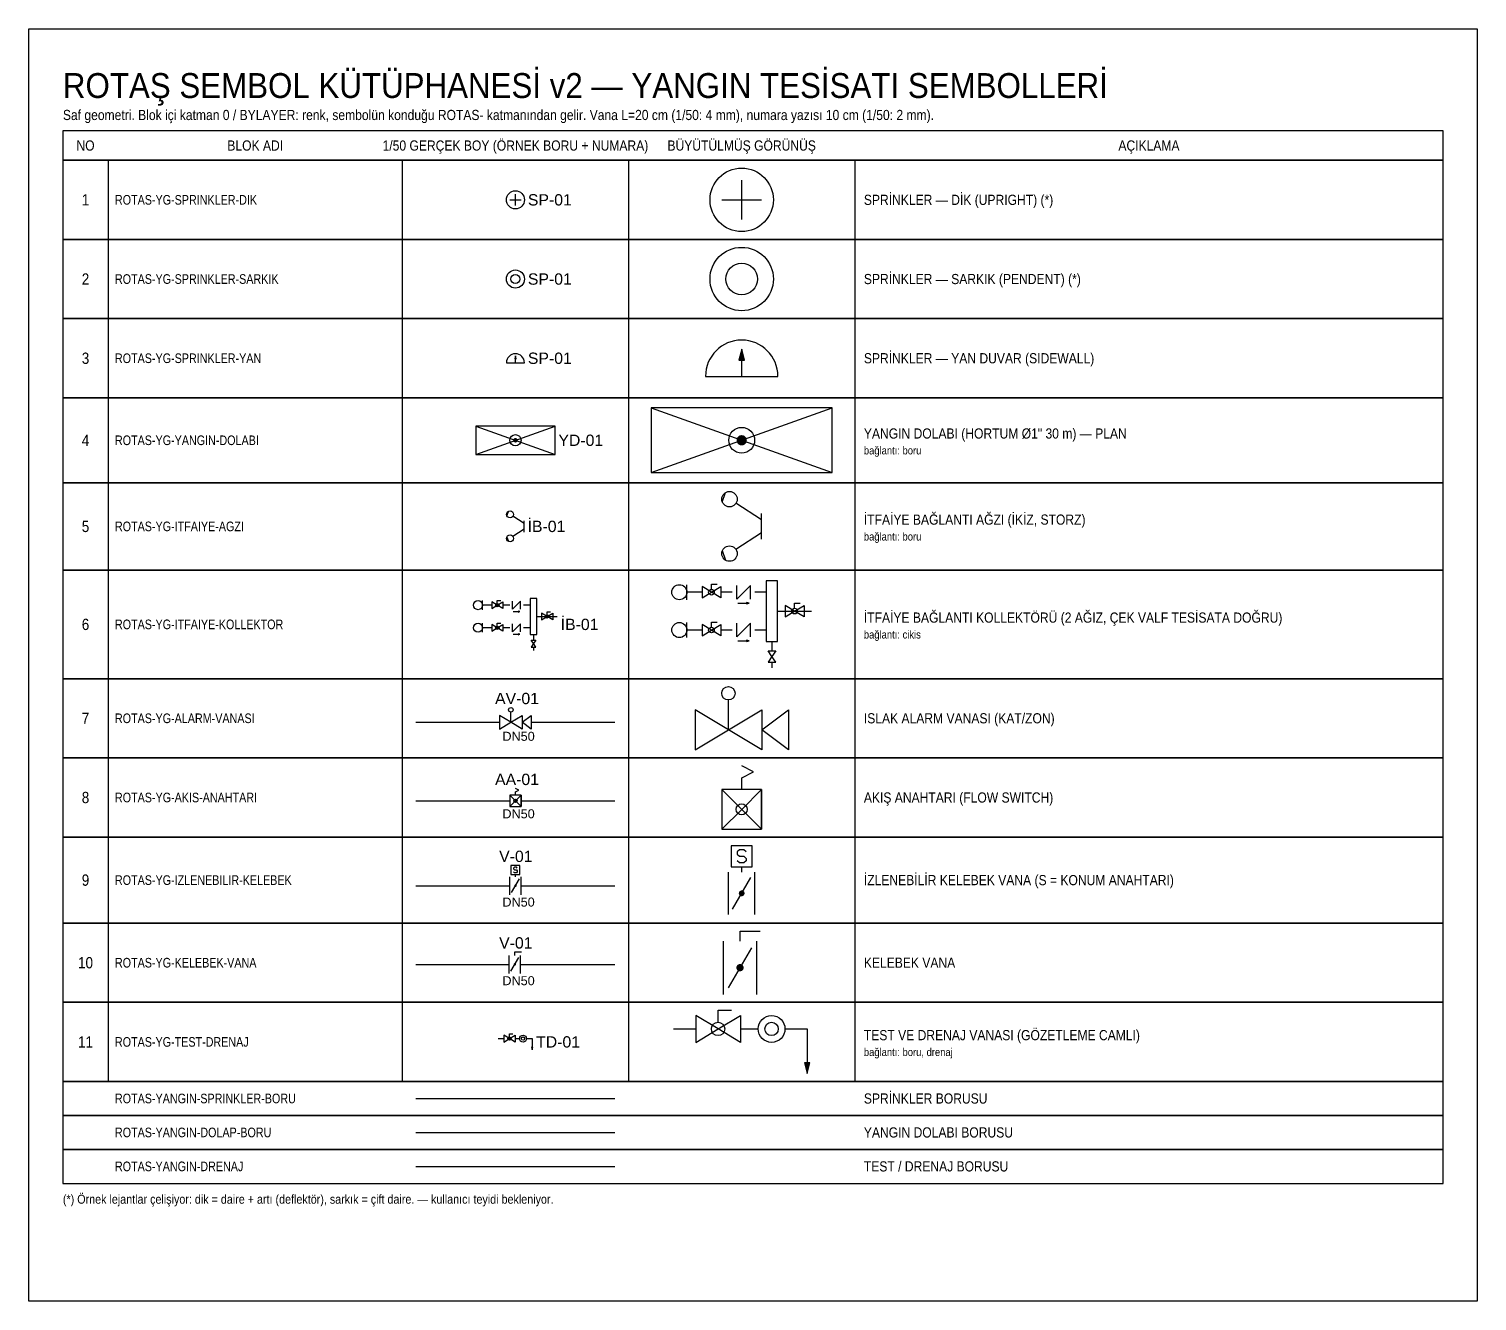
# Model space of a CAD drawing. Header units: centimetres. Extents: x -30 to 10455, y -1638 to 90.
# Drawn here: x 4140 to 5420, y -1034 to 90 of the extents above; entities that cross this region are included whole.
import ezdxf
from ezdxf.enums import TextEntityAlignment as Align

# ---------------------------------------------------------------- set-up
doc = ezdxf.new("R2010")
doc.units = ezdxf.units.CM
doc.linetypes.add('DASHED', pattern=[1.524, 1.27, -0.254])
for name, color, linetype in [('ROTAS-LEJANT-BASLIK', 5, 'Continuous'), ('ROTAS-LEJANT-CERCEVE', 8, 'Continuous'), ('ROTAS-LEJANT-YAZI', 7, 'Continuous'), ('ROTAS-PAFTA', 8, 'Continuous'), ('ROTAS-SEMBOL-CAP', 3, 'Continuous'), ('ROTAS-SEMBOL-NO', 3, 'Continuous'), ('ROTAS-YANGIN-DOLAP-BORU', 1, 'Continuous'), ('ROTAS-YANGIN-DRENAJ', 8, 'DASHED'), ('ROTAS-YANGIN-SEMBOL', 10, 'Continuous'), ('ROTAS-YANGIN-SPRINKLER-BORU', 140, 'Continuous')]:
    doc.layers.add(name, color=color, linetype=linetype)
doc.styles.add('ROTAS', font='arial.ttf')

# ---------------------------------------------------------------- blocks, each defined once
blk = doc.blocks.new('ROTAS-YG-SPRINKLER-DIK')
for p, q in [((0, -5), (0, 5)), ((-5, 0), (5, 0))]:
    blk.add_line(p, q)
blk.add_circle((0, 0), 8)
at = {"style": 'ROTAS'}
for tag, p, height in [('NO', (10, 1), 10), ('CAP', (10, -11), 8)]:
    blk.add_attdef(tag, p, '', height=height, dxfattribs=at)
blk = doc.blocks.new('ROTAS-YG-SPRINKLER-SARKIK')
for radius in [8, 4]:
    blk.add_circle((0, 0), radius)
at = {"style": 'ROTAS'}
for tag, p, height in [('NO', (10, 1), 10), ('CAP', (10, -11), 8)]:
    blk.add_attdef(tag, p, '', height=height, dxfattribs=at)
blk = doc.blocks.new('ROTAS-YG-SPRINKLER-YAN')
h = blk.add_hatch(color=256)
h.dxf.hatch_style = 1
h.paths.add_polyline_path([(0, 6), (-0.6, 3.6), (0.6, 3.6)])
for p, q in [((0, 0), (0, 6)), ((-8, 0), (8, 0))]:
    blk.add_line(p, q)
blk.add_lwpolyline([(0, 6), (-0.6, 3.6), (0.6, 3.6)], close=True)
blk.add_arc((0, 0), 8, 0, 180)
at = {"style": 'ROTAS'}
for tag, p, height in [('NO', (10, 5), 10), ('CAP', (10, -7), 8)]:
    blk.add_attdef(tag, p, '', height=height, dxfattribs=at)
blk = doc.blocks.new('ROTAS-YG-YANGIN-DOLABI')
h = blk.add_hatch(color=256)
h.dxf.hatch_style = 1
h.paths.add_polyline_path([(2, 12.5), (1.93, 13.02), (1.73, 13.5), (1.41, 13.91), (1, 14.23), (0.52, 14.43), (0, 14.5), (-0.52, 14.43), (-1, 14.23), (-1.41, 13.91), (-1.73, 13.5), (-1.93, 13.02), (-2, 12.5), (-1.93, 11.98), (-1.73, 11.5), (-1.41, 11.09), (-1, 10.77), (-0.52, 10.57), (0, 10.5), (0.52, 10.57), (1, 10.77), (1.41, 11.09), (1.73, 11.5), (1.93, 11.98)])
for p, q in [((-35, 0), (35, 25)), ((-35, 25), (35, 0))]:
    blk.add_line(p, q)
blk.add_lwpolyline([(-35, 0), (35, 0), (35, 25), (-35, 25)], close=True)
blk.add_circle((0, 12.5), 5)
at = {"style": 'ROTAS'}
for tag, p, height in [('NO', (37, 13.5), 10), ('CAP', (37, 1.5), 8)]:
    blk.add_attdef(tag, p, '', height=height, dxfattribs=at)
blk = doc.blocks.new('ROTAS-YG-ITFAIYE-AGZI')
for p, q in [((-15.4, 9.4), (-14, 13.2)), ((0, 2.5), (-10, 9)), ((0, -5), (0, 5)), ((0, -2.5), (-10, -9)), ((-15.4, -9.4), (-14, -13.2))]:
    blk.add_line(p, q)
for centre in [(-12.5, 10.6), (-12.5, -10.6)]:
    blk.add_circle(centre, 3)
at = {"style": 'ROTAS'}
for tag, p, height in [('NO', (2, 1), 10), ('CAP', (2, -11), 8)]:
    blk.add_attdef(tag, p, '', height=height, dxfattribs=at)
blk = doc.blocks.new('ROTAS-YG-ITFAIYE-KOLLEKTOR')
h = blk.add_hatch(color=256)
h.dxf.hatch_style = 1
h.paths.add_polyline_path([(-33, 4.24), (-34.44, 4.6), (-34.44, 3.88)])
h = blk.add_hatch(color=256)
h.dxf.hatch_style = 1
h.paths.add_polyline_path([(-33, -15.76), (-34.44, -15.4), (-34.44, -16.12)])
for p, q in [((-66, 6), (-66, 14)), ((-58, 10), (-66, 10)), ((-53, 11.5), (-53, 14.2)), ((-53, 14.2), (-50, 14.2)), ((-42, 10), (-48, 10)), ((-39.6, 6.4), (-39.6, 13.6)), ((-39.6, 6.4), (-32.4, 13.6)), ((-32.4, 6.4), (-32.4, 13.6)), ((-24, 10), (-30, 10)), ((-39, 4.24), (-33, 4.24)), ((-18, 0), (0, 0)), ((-9, 1.5), (-9, 4.2)), ((-9, 4.2), (-6, 4.2)), ((-66, -14), (-66, -6)), ((-53, -8.5), (-53, -5.8)), ((-53, -5.8), (-50, -5.8)), ((-39.6, -13.6), (-39.6, -6.4)), ((-39.6, -13.6), (-32.4, -6.4)), ((-32.4, -13.6), (-32.4, -6.4)), ((-58, -10), (-66, -10)), ((-42, -10), (-48, -10)), ((-24, -10), (-30, -10)), ((-39, -15.76), (-33, -15.76)), ((-21, -16), (-21, -21)), ((-21, -27), (-21, -30))]:
    blk.add_line(p, q)
for points in [[(-24, -16), (-18, -16), (-18, 16), (-24, 16)], [(-58, 13), (-58, 7), (-53, 10)], [(-48, 13), (-48, 7), (-53, 10)], [(-33, 4.24), (-34.44, 4.6), (-34.44, 3.88)], [(-14, 3), (-14, -3), (-9, 0)], [(-4, 3), (-4, -3), (-9, 0)], [(-58, -7), (-58, -13), (-53, -10)], [(-48, -7), (-48, -13), (-53, -10)], [(-33, -15.76), (-34.44, -15.4), (-34.44, -16.12)], [(-23, -21), (-19, -21), (-21, -24)], [(-23, -27), (-19, -27), (-21, -24)]]:
    blk.add_lwpolyline(points, close=True)
for centre, radius in [((-70, 10), 4), ((-53, 10), 1.5), ((-9, 0), 1.5), ((-70, -10), 4), ((-53, -10), 1.5)]:
    blk.add_circle(centre, radius)
at = {"style": 'ROTAS'}
for tag, p, height in [('NO', (2, -6), 10), ('CAP', (2, -18), 8)]:
    blk.add_attdef(tag, p, '', height=height, dxfattribs=at)
blk = doc.blocks.new('ROTAS-YG-ALARM-VANASI')
blk.add_line((0, 0), (0, 9))
for points in [[(-10, 6), (-10, -6), (0, 0)], [(10, 6), (10, -6), (0, 0)], [(10, 0), (18, 6), (18, -6)]]:
    blk.add_lwpolyline(points, close=True)
blk.add_circle((0, 11), 2)
at = {"style": 'ROTAS'}
for tag, p, height in [('NO', (20, 4.5), 10), ('CAP', (20, -7.5), 8)]:
    blk.add_attdef(tag, p, '', height=height, dxfattribs=at)
blk = doc.blocks.new('ROTAS-YG-AKIS-ANAHTARI')
blk.add_line((0, 5), (0, 8))
blk.add_lwpolyline([(0, 8), (3, 9.5), (0, 11)])
for points in [[(-5, -5), (5, -5), (5, 5), (-5, 5)], [(-5, 5), (-5, -5), (0, 0)], [(5, 5), (5, -5), (0, 0)]]:
    blk.add_lwpolyline(points, close=True)
blk.add_circle((0, 0), 1.4)
at = {"style": 'ROTAS'}
for tag, p, height in [('NO', (7, 4), 10), ('CAP', (7, -8), 8)]:
    blk.add_attdef(tag, p, '', height=height, dxfattribs=at)
blk = doc.blocks.new('ROTAS-YG-IZLENEBILIR-KELEBEK')
h = blk.add_hatch(color=256)
h.dxf.hatch_style = 1
h.paths.add_polyline_path([(1.1, 0), (1.06, 0.28), (0.95, 0.55), (0.78, 0.78), (0.55, 0.95), (0.28, 1.06), (0, 1.1), (-0.28, 1.06), (-0.55, 0.95), (-0.78, 0.78), (-0.95, 0.55), (-1.06, 0.28), (-1.1, 0), (-1.06, -0.28), (-0.95, -0.55), (-0.78, -0.78), (-0.55, -0.95), (-0.28, -1.06), (0, -1.1), (0.28, -1.06), (0.55, -0.95), (0.78, -0.78), (0.95, -0.55), (1.06, -0.28)])
for p, q in [((-5, -8), (-5, 8)), ((-3.5, -6), (3.5, 6)), ((0, 8), (0, 10)), ((5, -8), (5, 8))]:
    blk.add_line(p, q)
blk.add_lwpolyline([(-4, 10), (4, 10), (4, 18), (-4, 18)], close=True)
blk.add_lwpolyline([(1.67, 15.67), (0.83, 16.5), (-0.83, 16.5), (-1.67, 15.67), (-1.67, 14.83), (-0.83, 14), (0.83, 14), (1.67, 13.17), (1.67, 12.33), (0.83, 11.5), (-0.83, 11.5), (-1.67, 12.33)])
at = {"style": 'ROTAS'}
for tag, p, height in [('NO', (7, 6), 10), ('CAP', (7, -6), 8)]:
    blk.add_attdef(tag, p, '', height=height, dxfattribs=at)
blk = doc.blocks.new('ROTAS-YG-KELEBEK-VANA')
h = blk.add_hatch(color=256)
h.dxf.hatch_style = 1
h.paths.add_polyline_path([(1.1, 0), (1.06, 0.28), (0.95, 0.55), (0.78, 0.78), (0.55, 0.95), (0.28, 1.06), (0, 1.1), (-0.28, 1.06), (-0.55, 0.95), (-0.78, 0.78), (-0.95, 0.55), (-1.06, 0.28), (-1.1, 0), (-1.06, -0.28), (-0.95, -0.55), (-0.78, -0.78), (-0.55, -0.95), (-0.28, -1.06), (0, -1.1), (0.28, -1.06), (0.55, -0.95), (0.78, -0.78), (0.95, -0.55), (1.06, -0.28)])
for p, q in [((0, 8), (0, 11)), ((0, 11), (6, 11)), ((-5, -8), (-5, 8)), ((-3.5, -6), (3.5, 6)), ((5, -8), (5, 8))]:
    blk.add_line(p, q)
at = {"style": 'ROTAS'}
for tag, p, height in [('NO', (8, 2.5), 10), ('CAP', (8, -9.5), 8)]:
    blk.add_attdef(tag, p, '', height=height, dxfattribs=at)
blk = doc.blocks.new('ROTAS-YG-TEST-DRENAJ')
h = blk.add_hatch(color=256)
h.dxf.hatch_style = 1
h.paths.add_polyline_path([(30, -10), (30.6, -7.6), (29.4, -7.6)])
for p, q in [((10, 1.5), (10, 4.2)), ((10, 4.2), (13, 4.2)), ((0, 0), (5, 0)), ((15, 0), (19, 0)), ((25, 0), (30, 0)), ((30, 0), (30, -10))]:
    blk.add_line(p, q)
for points in [[(5, 3), (5, -3), (10, 0)], [(15, 3), (15, -3), (10, 0)], [(30, -10), (30.6, -7.6), (29.4, -7.6)]]:
    blk.add_lwpolyline(points, close=True)
for centre, radius in [((10, 0), 1.5), ((22, 0), 3), ((22, 0), 1.5)]:
    blk.add_circle(centre, radius)
at = {"style": 'ROTAS'}
for tag, p, height in [('NO', (32.6, -1.9), 10), ('CAP', (32.6, -13.9), 8)]:
    blk.add_attdef(tag, p, '', height=height, dxfattribs=at)

msp = doc.modelspace()

# ---------------------------------------------------------------- linework, layer by layer
at = {"layer": 'ROTAS-LEJANT-CERCEVE'}
for p, q in [((4210, -26), (4210, -96)), ((4470, -26), (4470, -96)), ((4670, -26), (4670, -96)), ((4870, -26), (4870, -96)), ((4210, -96), (4210, -166)), ((4470, -96), (4470, -166)), ((4670, -96), (4670, -166)), ((4870, -96), (4870, -166)), ((4210, -166), (4210, -236)), ((4470, -166), (4470, -236)), ((4670, -166), (4670, -236)), ((4870, -166), (4870, -236)), ((4210, -236), (4210, -311)), ((4470, -236), (4470, -311)), ((4670, -236), (4670, -311)), ((4870, -236), (4870, -311)), ((4210, -311), (4210, -388.2)), ((4470, -311), (4470, -388.2)), ((4670, -311), (4670, -388.2)), ((4870, -311), (4870, -388.2)), ((4210, -388.2), (4210, -484.2)), ((4470, -388.2), (4470, -484.2)), ((4670, -388.2), (4670, -484.2)), ((4870, -388.2), (4870, -484.2)), ((4210, -484.2), (4210, -554.2)), ((4470, -484.2), (4470, -554.2)), ((4670, -484.2), (4670, -554.2)), ((4870, -484.2), (4870, -554.2)), ((4210, -554.2), (4210, -624.2)), ((4470, -554.2), (4470, -624.2)), ((4670, -554.2), (4670, -624.2)), ((4870, -554.2), (4870, -624.2)), ((4210, -624.2), (4210, -700.2)), ((4470, -624.2), (4470, -700.2)), ((4670, -624.2), (4670, -700.2)), ((4870, -624.2), (4870, -700.2)), ((4210, -700.2), (4210, -770.2)), ((4470, -700.2), (4470, -770.2)), ((4670, -700.2), (4670, -770.2)), ((4870, -700.2), (4870, -770.2)), ((4210, -770.2), (4210, -840.2)), ((4470, -770.2), (4470, -840.2)), ((4670, -770.2), (4670, -840.2)), ((4870, -770.2), (4870, -840.2))]:
    msp.add_line(p, q, dxfattribs=at)
for points in [[(4170, -26), (5390, -26), (5390, 0), (4170, 0)], [(4170, -96), (5390, -96), (5390, -26), (4170, -26)], [(4170, -166), (5390, -166), (5390, -96), (4170, -96)], [(4170, -236), (5390, -236), (5390, -166), (4170, -166)], [(4170, -311), (5390, -311), (5390, -236), (4170, -236)], [(4170, -388.2), (5390, -388.2), (5390, -311), (4170, -311)], [(4170, -484.2), (5390, -484.2), (5390, -388.2), (4170, -388.2)], [(4170, -554.2), (5390, -554.2), (5390, -484.2), (4170, -484.2)], [(4170, -624.2), (5390, -624.2), (5390, -554.2), (4170, -554.2)], [(4170, -700.2), (5390, -700.2), (5390, -624.2), (4170, -624.2)], [(4170, -770.2), (5390, -770.2), (5390, -700.2), (4170, -700.2)], [(4170, -840.2), (5390, -840.2), (5390, -770.2), (4170, -770.2)], [(4170, -870.2), (5390, -870.2), (5390, -840.2), (4170, -840.2)], [(4170, -900.2), (5390, -900.2), (5390, -870.2), (4170, -870.2)], [(4170, -930.2), (5390, -930.2), (5390, -900.2), (4170, -900.2)]]:
    msp.add_lwpolyline(points, close=True, dxfattribs=at)
at = {"layer": 'ROTAS-PAFTA'}
msp.add_lwpolyline([(4140, 90), (5420, 90), (5420, -1034.2), (4140, -1034.2)], close=True, dxfattribs=at)
at = {"layer": 'ROTAS-YANGIN-DOLAP-BORU'}
for p, q in [((4482, -522.7), (4556, -522.7)), ((4584, -522.7), (4658, -522.7)), ((4482, -592.2), (4565, -592.2)), ((4575, -592.2), (4658, -592.2)), ((4482, -667.2), (4565, -667.2)), ((4575, -667.2), (4658, -667.2)), ((4482, -736.7), (4564.5, -736.7)), ((4574.5, -736.7), (4658, -736.7)), ((4482, -885.2), (4658, -885.2))]:
    msp.add_line(p, q, dxfattribs=at)
at = {"layer": 'ROTAS-YANGIN-DRENAJ'}
msp.add_line((4482, -915.2), (4658, -915.2), dxfattribs=at)
at = {"layer": 'ROTAS-YANGIN-SPRINKLER-BORU'}
msp.add_line((4482, -855.2), (4658, -855.2), dxfattribs=at)

# ---------------------------------------------------------------- block references
at = {"layer": 'ROTAS-YANGIN-SEMBOL'}
for name, p, xscale, yscale in [('ROTAS-YG-SPRINKLER-DIK', (4770, -61), 3.5, 3.5), ('ROTAS-YG-SPRINKLER-SARKIK', (4770, -131), 3.5, 3.5), ('ROTAS-YG-SPRINKLER-YAN', (4770, -217), 4, 4), ('ROTAS-YG-YANGIN-DOLABI', (4770, -302.07), 2.2857142857142856, 2.2857142857142856), ('ROTAS-YG-ITFAIYE-AGZI', (4787.6, -349.6), 2.270588235294118, 2.270588235294118), ('ROTAS-YG-ITFAIYE-KOLLEKTOR', (4831.77, -424.51), 1.6695652173913047, 1.6695652173913047), ('ROTAS-YG-ALARM-VANASI', (4758.21, -529.52), 2.9473684210526314, 2.9473684210526314), ('ROTAS-YG-AKIS-ANAHTARI', (4770, -599.7), 3.5, 3.5), ('ROTAS-YG-IZLENEBILIR-KELEBEK', (4770, -673.89), 2.3384615384615386, 2.3384615384615386), ('ROTAS-YG-KELEBEK-VANA', (4768.53, -739.62), 2.9473684210526314, 2.9473684210526314), ('ROTAS-YG-TEST-DRENAJ', (4709.66, -793.76), 3.943661971830986, 3.943661971830986)]:
    msp.add_blockref(name, p, dxfattribs=dict(at, xscale=xscale, yscale=yscale))
ref = msp.add_blockref('ROTAS-YG-SPRINKLER-DIK', (4570, -61), dxfattribs=at)
ref.add_attrib('NO', 'SP-01', (4581, -66), dxfattribs={"layer": 'ROTAS-SEMBOL-NO', "height": 10, "style": 'ROTAS'})
ref = msp.add_blockref('ROTAS-YG-SPRINKLER-SARKIK', (4570, -131), dxfattribs=at)
ref.add_attrib('NO', 'SP-01', (4581, -136), dxfattribs={"layer": 'ROTAS-SEMBOL-NO', "height": 10, "style": 'ROTAS'})
ref = msp.add_blockref('ROTAS-YG-SPRINKLER-YAN', (4570, -205), dxfattribs=at)
ref.add_attrib('NO', 'SP-01', (4581, -206), dxfattribs={"layer": 'ROTAS-SEMBOL-NO', "height": 10, "style": 'ROTAS'})
ref = msp.add_blockref('ROTAS-YG-YANGIN-DOLABI', (4570, -286), dxfattribs=at)
ref.add_attrib('NO', 'YD-01', (4608, -278.5), dxfattribs={"layer": 'ROTAS-SEMBOL-NO', "height": 10, "style": 'ROTAS'})
ref = msp.add_blockref('ROTAS-YG-ITFAIYE-AGZI', (4577.75, -349.6), dxfattribs=at)
ref.add_attrib('NO', 'İB-01', (4580.75, -354.6), dxfattribs={"layer": 'ROTAS-SEMBOL-NO', "height": 10, "style": 'ROTAS'})
ref = msp.add_blockref('ROTAS-YG-ITFAIYE-KOLLEKTOR', (4607, -429.2), dxfattribs=at)
ref.add_attrib('NO', 'İB-01', (4610, -441.2), dxfattribs={"layer": 'ROTAS-SEMBOL-NO', "height": 10, "style": 'ROTAS'})
ref = msp.add_blockref('ROTAS-YG-ALARM-VANASI', (4566, -522.7), dxfattribs=at)
ref.add_attrib('NO', 'AV-01', (4552, -506.7), dxfattribs={"layer": 'ROTAS-SEMBOL-NO', "height": 10, "style": 'ROTAS'})
ref.add_attrib('CAP', 'DN50', (4558.48, -539.1), dxfattribs={"layer": 'ROTAS-SEMBOL-CAP', "height": 8, "style": 'ROTAS'})
ref = msp.add_blockref('ROTAS-YG-AKIS-ANAHTARI', (4570, -592.2), dxfattribs=at)
ref.add_attrib('NO', 'AA-01', (4552, -578.2), dxfattribs={"layer": 'ROTAS-SEMBOL-NO', "height": 10, "style": 'ROTAS'})
ref.add_attrib('CAP', 'DN50', (4558.48, -607.6), dxfattribs={"layer": 'ROTAS-SEMBOL-CAP', "height": 8, "style": 'ROTAS'})
ref = msp.add_blockref('ROTAS-YG-IZLENEBILIR-KELEBEK', (4570, -667.2), dxfattribs=at)
ref.add_attrib('NO', 'V-01', (4555.6, -646.2), dxfattribs={"layer": 'ROTAS-SEMBOL-NO', "height": 10, "style": 'ROTAS'})
ref.add_attrib('CAP', 'DN50', (4558.48, -685.6), dxfattribs={"layer": 'ROTAS-SEMBOL-CAP', "height": 8, "style": 'ROTAS'})
ref = msp.add_blockref('ROTAS-YG-KELEBEK-VANA', (4569.5, -736.7), dxfattribs=at)
ref.add_attrib('NO', 'V-01', (4555.6, -722.7), dxfattribs={"layer": 'ROTAS-SEMBOL-NO', "height": 10, "style": 'ROTAS'})
ref.add_attrib('CAP', 'DN50', (4558.48, -755.1), dxfattribs={"layer": 'ROTAS-SEMBOL-CAP', "height": 8, "style": 'ROTAS'})
ref = msp.add_blockref('ROTAS-YG-TEST-DRENAJ', (4554.7, -802.3), dxfattribs=at)
ref.add_attrib('NO', 'TD-01', (4588.3, -810.2), dxfattribs={"layer": 'ROTAS-SEMBOL-NO', "height": 10, "style": 'ROTAS'})

# ---------------------------------------------------------------- texts
at = {"layer": 'ROTAS-LEJANT-BASLIK', "style": 'ROTAS', "width": 0.9}
msp.add_text('ROTAŞ SEMBOL KÜTÜPHANESİ v2 — YANGIN TESİSATI SEMBOLLERİ', height=22, dxfattribs=at).set_placement((4170, 40), align=Align.MIDDLE_LEFT)
at = {"layer": 'ROTAS-LEJANT-YAZI', "style": 'ROTAS'}
for s, height, width, p in [('Saf geometri. Blok içi katman 0 / BYLAYER: renk, sembolün konduğu ROTAS- katmanından gelir. Vana L=20 cm (1/50: 4 mm), numara yazısı 10 cm (1/50: 2 mm).', 9, 0.85, (4170, 14)), ('ROTAS-YG-SPRINKLER-DIK', 8.5, 0.8, (4216, -61)), ('SPRİNKLER — DİK (UPRIGHT) (*)', 9, 0.85, (4878, -61)), ('ROTAS-YG-SPRINKLER-SARKIK', 8.5, 0.8, (4216, -131)), ('SPRİNKLER — SARKIK (PENDENT) (*)', 9, 0.85, (4878, -131)), ('ROTAS-YG-SPRINKLER-YAN', 8.5, 0.8, (4216, -201)), ('SPRİNKLER — YAN DUVAR (SIDEWALL)', 9, 0.85, (4878, -201)), ('YANGIN DOLABI (HORTUM Ø1" 30 m) — PLAN', 9, 0.85, (4878, -267.5)), ('ROTAS-YG-YANGIN-DOLABI', 8.5, 0.8, (4216, -273.5)), ('bağlantı: boru', 7, 0.85, (4878, -282.5)), ('ROTAS-YG-ITFAIYE-AGZI', 8.5, 0.8, (4216, -349.6)), ('İTFAİYE BAĞLANTI AĞZI (İKİZ, STORZ)', 9, 0.85, (4878, -343.6)), ('bağlantı: boru', 7, 0.85, (4878, -358.6)), ('ROTAS-YG-ITFAIYE-KOLLEKTOR', 8.5, 0.8, (4216, -436.2)), ('İTFAİYE BAĞLANTI KOLLEKTÖRÜ (2 AĞIZ, ÇEK VALF TESİSATA DOĞRU)', 9, 0.85, (4878, -430.2)), ('bağlantı: cikis', 7, 0.85, (4878, -445.2)), ('ROTAS-YG-ALARM-VANASI', 8.5, 0.8, (4216, -519.2)), ('ISLAK ALARM VANASI (KAT/ZON)', 9, 0.85, (4878, -519.2)), ('ROTAS-YG-AKIS-ANAHTARI', 8.5, 0.8, (4216, -589.2)), ('AKIŞ ANAHTARI (FLOW SWITCH)', 9, 0.85, (4878, -589.2)), ('ROTAS-YG-IZLENEBILIR-KELEBEK', 8.5, 0.8, (4216, -662.2)), ('İZLENEBİLİR KELEBEK VANA (S = KONUM ANAHTARI)', 9, 0.85, (4878, -662.2)), ('ROTAS-YG-KELEBEK-VANA', 8.5, 0.8, (4216, -735.2)), ('KELEBEK VANA', 9, 0.85, (4878, -735.2)), ('TEST VE DRENAJ VANASI (GÖZETLEME CAMLI)', 9, 0.85, (4878, -799.2)), ('ROTAS-YG-TEST-DRENAJ', 8.5, 0.8, (4216, -805.2)), ('bağlantı: boru, drenaj', 7, 0.85, (4878, -814.2)), ('ROTAS-YANGIN-SPRINKLER-BORU', 8.5, 0.8, (4216, -855.2)), ('SPRİNKLER BORUSU', 9, 0.85, (4878, -855.2)), ('ROTAS-YANGIN-DOLAP-BORU', 8.5, 0.8, (4216, -885.2)), ('YANGIN DOLABI BORUSU', 9, 0.85, (4878, -885.2)), ('ROTAS-YANGIN-DRENAJ', 8.5, 0.8, (4216, -915.2)), ('TEST / DRENAJ BORUSU', 9, 0.85, (4878, -915.2)), ('(*) Örnek lejantlar çelişiyor: dik = daire + artı (deflektör), sarkık = çift daire. — kullanıcı teyidi bekleniyor.', 8, 0.85, (4170, -944.2))]:
    msp.add_text(s, height=height, dxfattribs=dict(at, width=width)).set_placement(p, align=Align.MIDDLE_LEFT)
at = {"layer": 'ROTAS-LEJANT-YAZI', "style": 'ROTAS', "width": 0.85}
for s, height, p in [('NO', 9, (4190, -13)), ('BLOK ADI', 9, (4340, -13)), ('1/50 GERÇEK BOY (ÖRNEK BORU + NUMARA)', 9, (4570, -13)), ('BÜYÜTÜLMÜŞ GÖRÜNÜŞ', 9, (4770, -13)), ('AÇIKLAMA', 9, (5130, -13)), ('1', 10, (4190, -61)), ('2', 10, (4190, -131)), ('3', 10, (4190, -201)), ('4', 10, (4190, -273.5)), ('5', 10, (4190, -349.6)), ('6', 10, (4190, -436.2)), ('7', 10, (4190, -519.2)), ('8', 10, (4190, -589.2)), ('9', 10, (4190, -662.2)), ('10', 10, (4190, -735.2)), ('11', 10, (4190, -805.2))]:
    msp.add_text(s, height=height, dxfattribs=at).set_placement(p, align=Align.MIDDLE_CENTER)

doc.saveas('drawing.dxf')
